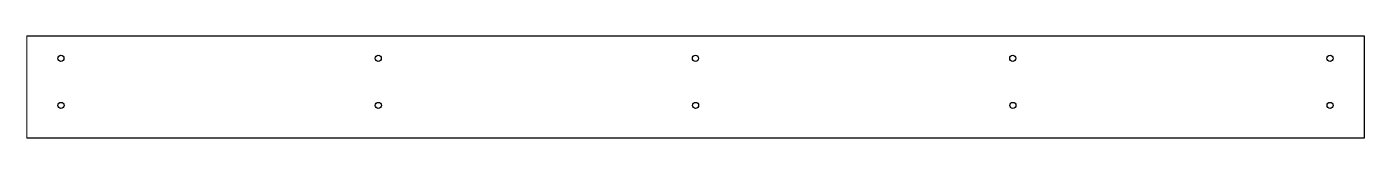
# Paper-space layout 'Layout1' of a CAD drawing. Header units: millimetres. Extents: x 0 to 257, y 88 to 107.
# The model-space entities are those that its viewports show. They can reach past a viewport. Long polylines and large blocks are cut down to what shows.
import ezdxf

# ---------------------------------------------------------------- set-up
doc = ezdxf.new("R2010")
doc.units = ezdxf.units.MM
doc.header["$LTSCALE"] = 10
doc.layers.add('BOLTS', color=6, linetype='Continuous')
doc.layers.add('MEMBERS', color=5, linetype='Continuous')

msp = doc.modelspace()

# ---------------------------------------------------------------- linework, layer by layer
at = {"layer": 'BOLTS', "color": 2, "linetype": 'Continuous'}
for centre in [(50, 42), (514.2, 42), (978.4, 42), (1442.6, 42), (1906.8, 42), (50.1, -27), (514.3, -27), (978.5, -27), (1442.7, -27), (1906.9, -27)]:
    msp.add_circle(centre, 4.5, dxfattribs=at)
at = {"layer": 'MEMBERS', "color": 3, "linetype": 'Continuous'}
for p, q in [((0, 75), (1956.8, 75)), ((0, -75), (0, 75)), ((1956.8, 75), (1956.8, -75)), ((1956.8, -75), (0, -75))]:
    msp.add_line(p, q, dxfattribs=at)

psp = doc.layouts.get("Layout1")

# ---------------------------------------------------------------- viewports
at = {"layer": '0'}
psp.add_viewport(center=(128.5, 97.5), size=(257, 19.70042), view_center_point=(978.41, 0), view_height=150, dxfattribs=at)

doc.saveas('drawing.dxf')
